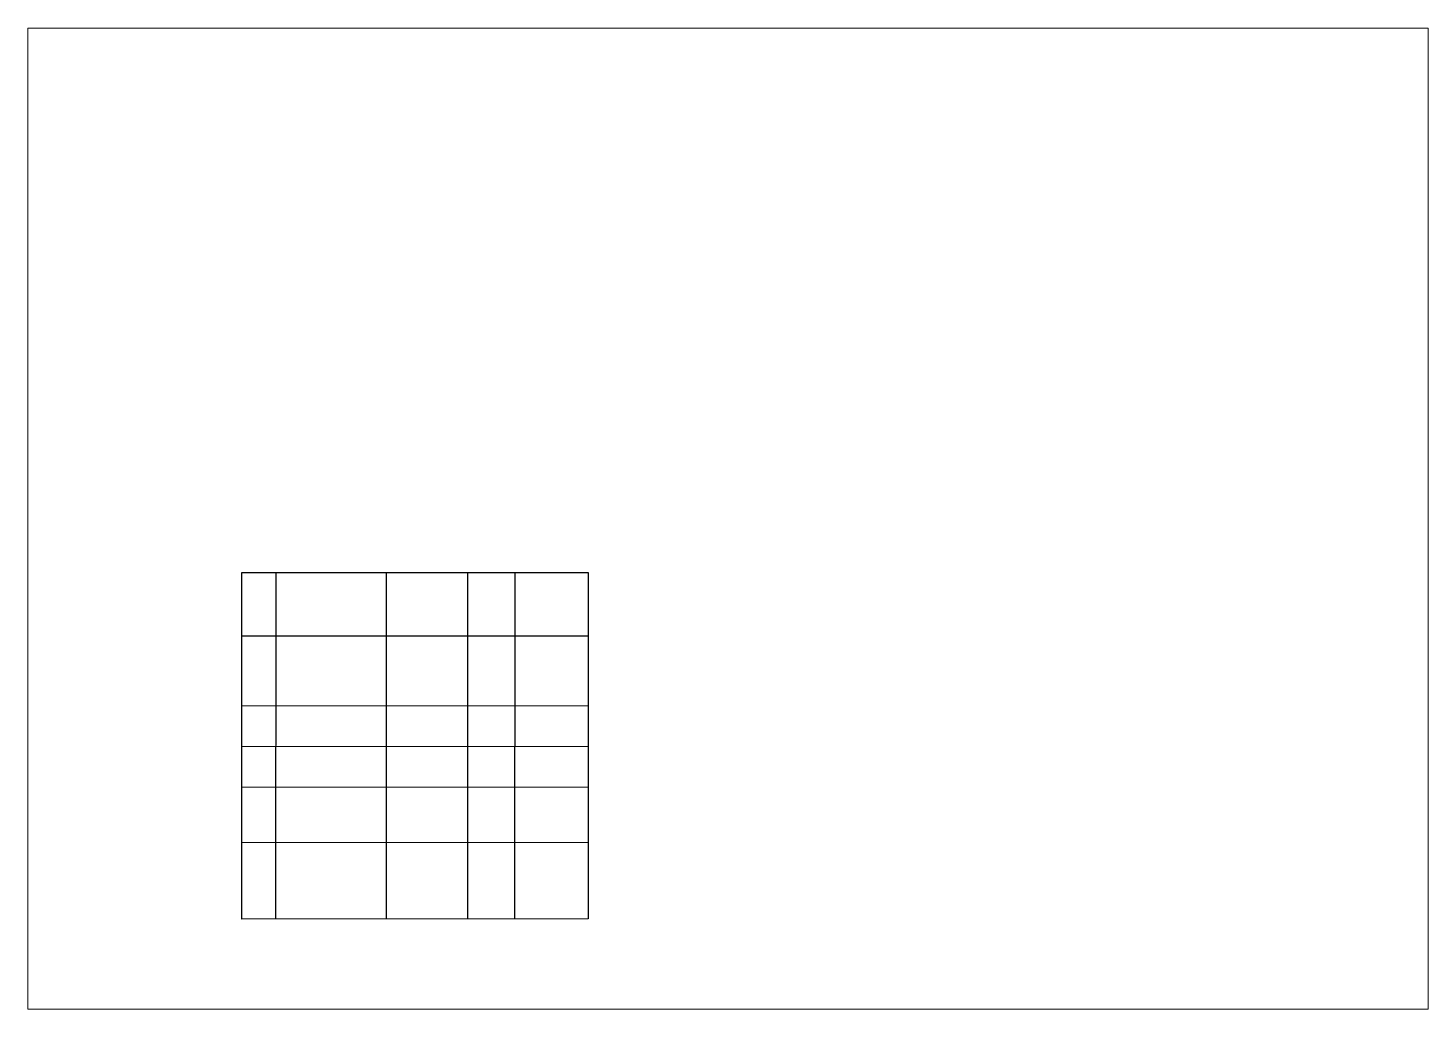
# Paper-space layout '布局1' of a CAD drawing. Header units: millimetres. Extents: x 29 to 262, y 20 to 183.
# The model-space entities are those that its viewports show. They can reach past a viewport. Long polylines and large blocks are cut down to what shows.
import ezdxf

# ---------------------------------------------------------------- set-up
doc = ezdxf.new("R2010")
doc.units = ezdxf.units.MM
doc.layers.add('ZX_轴线', color=1, linetype='Continuous')

msp = doc.modelspace()

# ---------------------------------------------------------------- linework, layer by layer
at = {"layer": 'ZX_轴线'}
for p, q in [((6049, 2533), (6055, 13190)), ((6055, 13190), (16705, 13190)), ((7099, 2532), (7105, 13189)), ((10499, 2530), (10505, 13187)), ((12999, 2529), (13005, 13185)), ((14449, 2528), (14455, 13185)), ((16705, 13190), (16699, 2540)), ((6055, 11240), (16705, 11240)), ((16694, 9090), (6044, 9083)), ((16695, 7840), (6045, 7833)), ((16696, 6590), (6046, 6583)), ((16697, 4890), (6047, 4883)), ((16699, 2540), (6049, 2533))]:
    msp.add_line(p, q, dxfattribs=at)

psp = doc.layouts.new('布局1')

# ---------------------------------------------------------------- viewports
at = {"layer": '0'}
psp.add_viewport(center=(145.33, 101.83), size=(232.53, 162.9325), view_center_point=(21000, 14850), view_height=30161.658, dxfattribs=at)

doc.saveas('drawing.dxf')
